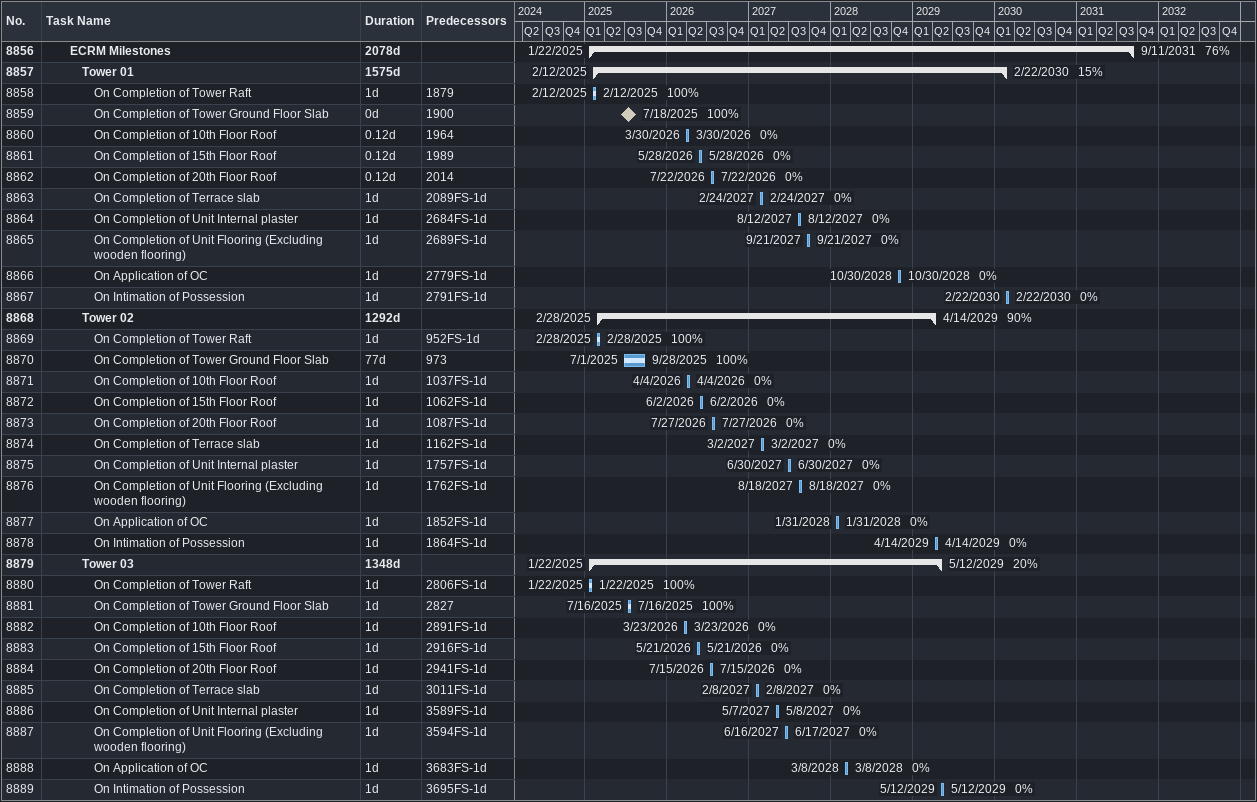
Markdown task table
| ID | Level | Task | Duration | Start | Finish | Predecessors | % complete |
|---|---|---|---|---|---|---|---|
| 8856 | 3 | **ECRM Milestones** | 2078d | 2025-01-22 | 2031-09-11 |  | 76 |
| 8857 | 4 | **Tower 01** | 1575d | 2025-02-12 | 2030-02-22 |  | 15 |
| 8858 | 5 | On Completion of Tower Raft | 1d | 2025-02-12 | 2025-02-12 | 1879 | 100 |
| 8859 | 5 | On Completion of Tower Ground Floor Slab | 0d | 2025-07-18 | 2025-07-18 | 1900 | 100 |
| 8860 | 5 | On Completion of 10th Floor Roof | 0.12d | 2026-03-30 | 2026-03-30 | 1964 | 0 |
| 8861 | 5 | On Completion of 15th Floor Roof | 0.12d | 2026-05-28 | 2026-05-28 | 1989 | 0 |
| 8862 | 5 | On Completion of 20th Floor Roof | 0.12d | 2026-07-22 | 2026-07-22 | 2014 | 0 |
| 8863 | 5 | On Completion of Terrace slab | 1d | 2027-02-24 | 2027-02-24 | 2089FS-1d | 0 |
| 8864 | 5 | On Completion of Unit Internal plaster | 1d | 2027-08-12 | 2027-08-12 | 2684FS-1d | 0 |
| 8865 | 5 | On Completion of Unit Flooring (Excluding wooden flooring) | 1d | 2027-09-21 | 2027-09-21 | 2689FS-1d | 0 |
| 8866 | 5 | On Application of OC | 1d | 2028-10-30 | 2028-10-30 | 2779FS-1d | 0 |
| 8867 | 5 | On Intimation of Possession | 1d | 2030-02-22 | 2030-02-22 | 2791FS-1d | 0 |
| 8868 | 4 | **Tower 02** | 1292d | 2025-02-28 | 2029-04-14 |  | 90 |
| 8869 | 5 | On Completion of Tower Raft | 1d | 2025-02-28 | 2025-02-28 | 952FS-1d | 100 |
| 8870 | 5 | On Completion of Tower Ground Floor Slab | 77d | 2025-07-01 | 2025-09-28 | 973 | 100 |
| 8871 | 5 | On Completion of 10th Floor Roof | 1d | 2026-04-04 | 2026-04-04 | 1037FS-1d | 0 |
| 8872 | 5 | On Completion of 15th Floor Roof | 1d | 2026-06-02 | 2026-06-02 | 1062FS-1d | 0 |
| 8873 | 5 | On Completion of 20th Floor Roof | 1d | 2026-07-27 | 2026-07-27 | 1087FS-1d | 0 |
| 8874 | 5 | On Completion of Terrace slab | 1d | 2027-03-02 | 2027-03-02 | 1162FS-1d | 0 |
| 8875 | 5 | On Completion of Unit Internal plaster | 1d | 2027-06-30 | 2027-06-30 | 1757FS-1d | 0 |
| 8876 | 5 | On Completion of Unit Flooring (Excluding wooden flooring) | 1d | 2027-08-18 | 2027-08-18 | 1762FS-1d | 0 |
| 8877 | 5 | On Application of OC | 1d | 2028-01-31 | 2028-01-31 | 1852FS-1d | 0 |
| 8878 | 5 | On Intimation of Possession | 1d | 2029-04-14 | 2029-04-14 | 1864FS-1d | 0 |
| 8879 | 4 | **Tower 03** | 1348d | 2025-01-22 | 2029-05-12 |  | 20 |
| 8880 | 5 | On Completion of Tower Raft | 1d | 2025-01-22 | 2025-01-22 | 2806FS-1d | 100 |
| 8881 | 5 | On Completion of Tower Ground Floor Slab | 1d | 2025-07-16 | 2025-07-16 | 2827 | 100 |
| 8882 | 5 | On Completion of 10th Floor Roof | 1d | 2026-03-23 | 2026-03-23 | 2891FS-1d | 0 |
| 8883 | 5 | On Completion of 15th Floor Roof | 1d | 2026-05-21 | 2026-05-21 | 2916FS-1d | 0 |
| 8884 | 5 | On Completion of 20th Floor Roof | 1d | 2026-07-15 | 2026-07-15 | 2941FS-1d | 0 |
| 8885 | 5 | On Completion of Terrace slab | 1d | 2027-02-08 | 2027-02-08 | 3011FS-1d | 0 |
| 8886 | 5 | On Completion of Unit Internal plaster | 1d | 2027-05-07 | 2027-05-08 | 3589FS-1d | 0 |
| 8887 | 5 | On Completion of Unit Flooring (Excluding wooden flooring) | 1d | 2027-06-16 | 2027-06-17 | 3594FS-1d | 0 |
| 8888 | 5 | On Application of OC | 1d | 2028-03-08 | 2028-03-08 | 3683FS-1d | 0 |
| 8889 | 5 | On Intimation of Possession | 1d | 2029-05-12 | 2029-05-12 | 3695FS-1d | 0 |
